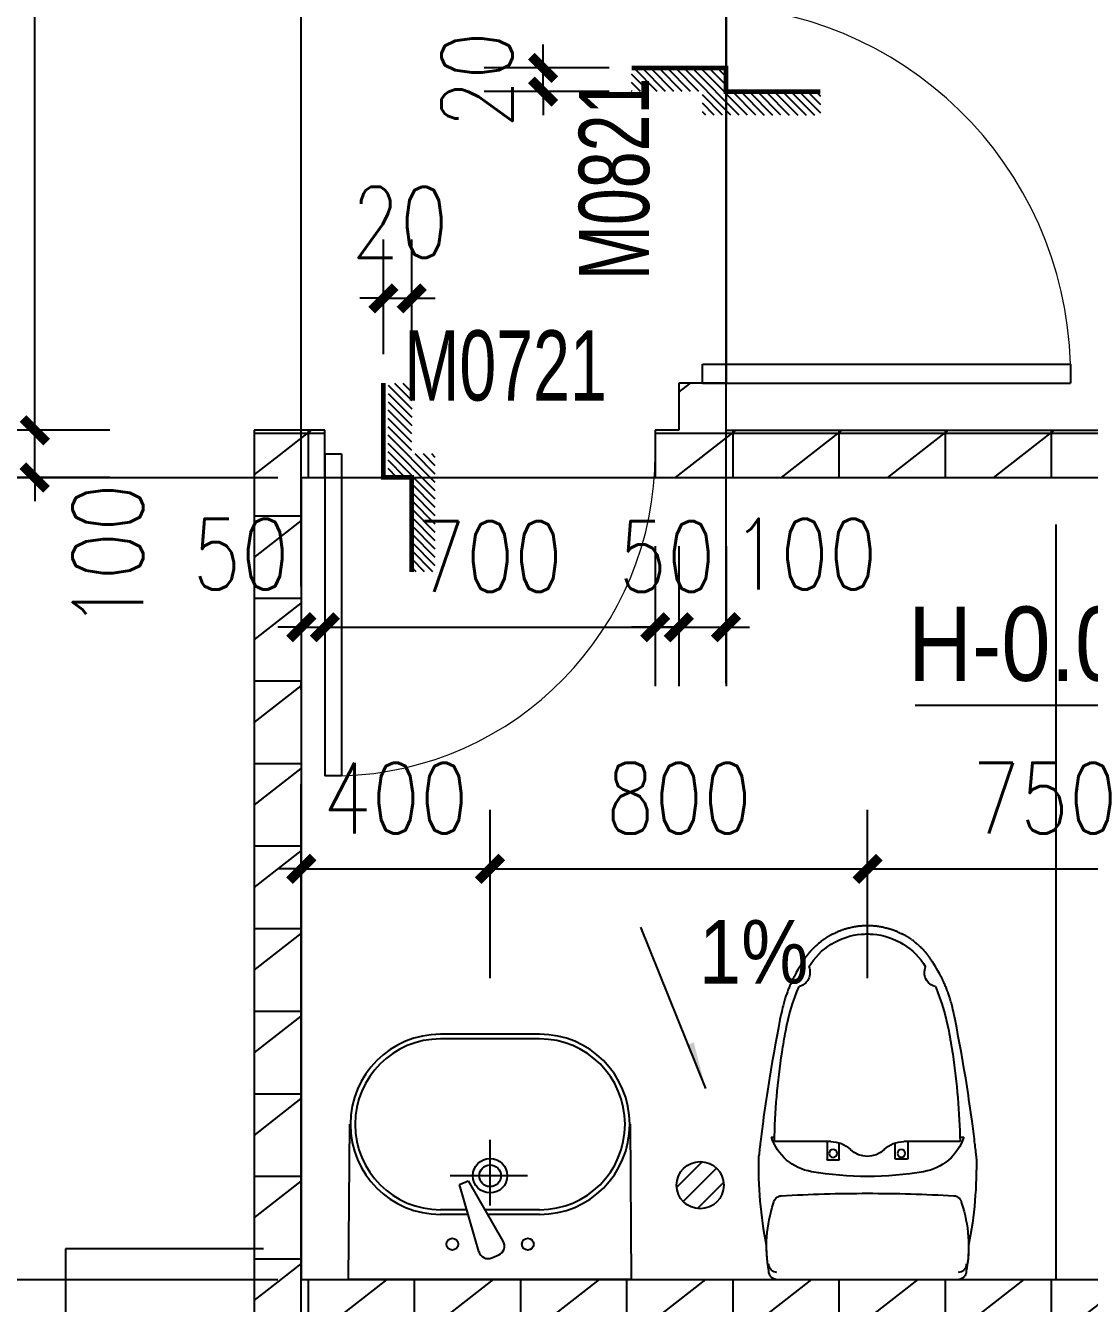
# Model space of a CAD drawing. Extents: x 718358 to 1668613, y -348838 to -159582.
# Drawn here: x 793851 to 796105, y -332244 to -329536 of the extents above; entities that cross this region are included whole.
import ezdxf

# ---------------------------------------------------------------- set-up
doc = ezdxf.new("R2010")
doc.units = 0
doc.header["$LTSCALE"] = 1000
doc.linetypes.add('DOTE', pattern=[2.42, 2, -0.2, 0.02, -0.2])
for name, color, linetype in [('建-厨卫用具', 66, 'Continuous'), ('建-墙体', 2, 'Continuous'), ('建-家具', 251, 'Continuous'), ('建-尺寸', 73, 'Continuous'), ('建-影线', 8, 'Continuous'), ('建-标高', 3, 'Continuous'), ('建-符号', 3, 'Continuous'), ('建-轴网', 14, 'DOTE'), ('建-门窗', 4, 'Continuous'), ('建-门窗-编号', 7, 'Continuous'), ('高差符号', 7, 'Continuous')]:
    doc.layers.add(name, color=color, linetype=linetype)
doc.styles.add('_TCH_DIM', font='gt单线西文.shx', dxfattribs={"width": 0.8, "bigfont": 'gt单线中文.shx'})
doc.styles.add('_TCH_WINDOW', font='gt单线西文.shx', dxfattribs={"height": 3.5, "bigfont": 'gt单线中文.shx'})
doc.styles.add('DIM_FONT', font='SIMPLEX.shx', dxfattribs={"width": 0.8, "bigfont": 'GBCBIG.shx'})
doc.dimstyles.new('DIMN50', dxfattribs={"dimscale": 0.5, "dimtxt": 300, "dimasz": 100, "dimexe": 250, "dimexo": 300, "dimgap": 150, "dimtad": 1, "dimdec": 0, "dimzin": 0, "dimdsep": 46, "dimtxsty": 'DIM_FONT', "dimblk": 'ARCHTICK', "dimcen": 0.09, "dimdle": 1, "dimclrt": 7, "dimazin": 2, "dimtfac": 1, "dimtdec": 0, "dimtix": 1, "dimtmove": 2, "dimatfit": 3, "dimldrblk": 'ARCHTICK', "dimfxl": 1, "dimtolj": 1, "dimtzin": 0, "dimarcsym": 0})
pattern_1 = [(0, (0, 0), (0, 175), []), (37.875, (200, 0), (-84.807639, 109.038328), []), (90, (200, 0), (-225, 1e-14), [])]

# ---------------------------------------------------------------- blocks, each defined once
blk = doc.blocks.new('454545646857')
at = {"layer": '建-家具'}
for p, q in [((6042.6, -65842.8), (6042.6, -65422.8)), ((7706.5, -65422.8), (6042.6, -65422.8)), ((7706.5, -65842.8), (7706.5, -65422.8)), ((6488.8, -65515.3), (6488.8, -65585.3)), ((7188.8, -65515.3), (7188.8, -65585.3)), ((6552.1, -65525.3), (6477, -65525.3)), ((7203.5, -65525.3), (7128.3, -65525.3)), ((6338.8, -65546.9), (6338.8, -65696.1)), ((7338.8, -65558.4), (7338.8, -65706.6)), ((7373, -65575.3), (6307.5, -65575.3)), ((6307.5, -65675.3), (7373, -65675.3)), ((6488.8, -65735.3), (6488.8, -65665.3)), ((7188.8, -65735.3), (7188.8, -65665.3)), ((6552.1, -65725.3), (6477, -65725.3)), ((7203.5, -65725.3), (7128.3, -65725.3)), ((7726.5, -65822.8), (6022.6, -65822.8))]:
    blk.add_line(p, q, dxfattribs=at)
for centre, start, end in [((6838.8, -64054.8), 258.0596, 282.1127), ((6838.8, -67195.9), 77.8873, 101.9404)]:
    blk.add_arc(centre, 1500.8, start, end, dxfattribs=at)
blk = doc.blocks.new('A$C28466982')
at = {"layer": '建-厨卫用具'}
h = blk.add_hatch(dxfattribs=at)
h.set_pattern_fill('ANSI31', color=256, scale=20, style=0)
h.set_pattern_definition([(45, (-61544.167, -20665.726), (-22.45064, 22.45064), [])])
edge = h.paths.add_edge_path()
edge.add_arc((50, 50), 50, 0, 360)
blk.add_circle((50, 50), 50, dxfattribs=at)
blk = doc.blocks.new('$TCHSYS$DOOR2D')
for p, q in [((0.45, 0.975), (0.5, 0.975)), ((0.45, 0), (0.45, 0.975)), ((0.5, 0), (0.5, 0.975)), ((0.5, 0), (0.45, 0))]:
    blk.add_line(p, q)
at = {"lineweight": 13}
blk.add_arc((0.475, 0), 0.975, 91.4693, 180, dxfattribs=at)
blk = doc.blocks.new('MT')
at = {"layer": '建-厨卫用具'}
for p, q in [((-193.5, 0), (193.5, 0)), ((-230, -265.8), (-230.4, -261.9)), ((-229.6, -269.6), (-230, -265.8)), ((-229.1, -273.4), (-229.6, -269.6)), ((-85.9, -292.3, 0), (-85.9, -254.8, 0)), ((-84.8, -253.7, 0), (-61.2, -253.7, 0)), ((-60.2, -254.8, 0), (-60.2, -289.7, 0)), ((58.2, -256.3, 0), (58.2, -289.3, 0)), ((84.4, -255.2, 0), (59.2, -255.2, 0)), ((85.4, -292.3, 0), (85.4, -256.3, 0)), ((229.6, -269.6), (229.1, -273.4)), ((230, -265.8), (229.6, -269.6)), ((230.4, -261.9), (230, -265.8)), ((-228.7, -277.2), (-229.1, -273.4)), ((-228.3, -281), (-228.7, -277.2)), ((-227.8, -284.8), (-228.3, -281)), ((-227.4, -288.6), (-227.8, -284.8)), ((-226.9, -292.4), (-227.4, -288.6)), ((-226.3, -297.8), (-226.9, -292.4)), ((-225.6, -303.2), (-226.3, -297.8)), ((-77.9, -292.3, 0), (-197.4, -292.3, 0)), ((195.9, -292.3, 0), (77, -292.3, 0)), ((226.3, -297.8), (225.6, -303.2)), ((226.9, -292.4), (226.3, -297.8)), ((227.4, -288.6), (226.9, -292.4)), ((227.8, -284.8), (227.4, -288.6)), ((228.3, -281), (227.8, -284.8)), ((228.7, -277.2), (228.3, -281)), ((229.1, -273.4), (228.7, -277.2)), ((-225, -308.6), (-225.6, -303.2)), ((-224.3, -314.1), (-225, -308.6)), ((-223.6, -319.5), (-224.3, -314.1)), ((-222.9, -324.9), (-223.6, -319.5)), ((-222.2, -330.3), (-222.9, -324.9)), ((-204, -301.6, 0), (-197.2, -301.6, 0)), ((195.7, -301.6, 0), (204, -301.6, 0)), ((222.9, -324.9), (222.2, -330.3)), ((223.6, -319.5), (222.9, -324.9)), ((224.3, -314.1), (223.6, -319.5)), ((225, -308.6), (224.3, -314.1)), ((225.6, -303.2), (225, -308.6)), ((-221.4, -335.8), (-222.2, -330.3)), ((-220.2, -344.9), (-221.4, -335.8)), ((-218.9, -354), (-220.2, -344.9)), ((220.2, -344.9), (218.9, -354)), ((221.4, -335.8), (220.2, -344.9)), ((222.2, -330.3), (221.4, -335.8)), ((-217.6, -363.1), (-218.9, -354)), ((-216.3, -372.2), (-217.6, -363.1)), ((-214.9, -381.3), (-216.3, -372.2)), ((216.3, -372.2), (214.9, -381.3)), ((217.6, -363.1), (216.3, -372.2)), ((218.9, -354), (217.6, -363.1)), ((-213.6, -390.4), (-214.9, -381.3)), ((-212.2, -399.5), (-213.6, -390.4)), ((-210.7, -408.6), (-212.2, -399.5)), ((212.2, -399.5), (210.7, -408.6)), ((213.6, -390.4), (212.2, -399.5)), ((214.9, -381.3), (213.6, -390.4)), ((-207.9, -426.5), (-210.7, -408.6)), ((-204.9, -444.3), (-207.9, -426.5)), ((207.9, -426.5), (204.9, -444.3)), ((210.7, -408.6), (207.9, -426.5)), ((-201.9, -462.1), (-204.9, -444.3)), ((204.9, -444.3), (201.9, -462.1)), ((-198.7, -479.9), (-201.9, -462.1)), ((-195.5, -497.6), (-198.7, -479.9)), ((198.7, -479.9), (195.5, -497.6)), ((201.9, -462.1), (198.7, -479.9)), ((-192.3, -515.4), (-195.5, -497.6)), ((195.5, -497.6), (192.3, -515.4)), ((-189, -533.2), (-192.3, -515.4)), ((-185.6, -550.9), (-189, -533.2)), ((189, -533.2), (185.6, -550.9)), ((192.3, -515.4), (189, -533.2)), ((-184.3, -557.4), (-185.6, -550.9)), ((-183.1, -563.2), (-184.3, -557.4)), ((-182, -568.2), (-183.1, -563.2)), ((-181, -572.6), (-182, -568.2)), ((182, -568.2), (181, -572.6)), ((183.1, -563.2), (182, -568.2)), ((184.3, -557.4), (183.1, -563.2)), ((185.6, -550.9), (184.3, -557.4)), ((-180.1, -576.6), (-181, -572.6)), ((-179.2, -580.1), (-180.1, -576.6)), ((-178.4, -583.2), (-179.2, -580.1)), ((-177.5, -586.1), (-178.4, -583.2)), ((-176.7, -588.9), (-177.5, -586.1)), ((-176, -591.6), (-176.7, -588.9)), ((-175.2, -594.1), (-176, -591.6)), ((-174.4, -596.5), (-175.2, -594.1)), ((175.2, -594.1), (174.4, -596.5)), ((176, -591.6), (175.2, -594.1)), ((176.7, -588.9), (176, -591.6)), ((177.5, -586.1), (176.7, -588.9)), ((178.4, -583.2), (177.5, -586.1)), ((179.2, -580.1), (178.4, -583.2)), ((180.1, -576.6), (179.2, -580.1)), ((181, -572.6), (180.1, -576.6)), ((-173.7, -598.9), (-174.4, -596.5)), ((-172.9, -601.2), (-173.7, -598.9)), ((-172.1, -603.4), (-172.9, -601.2)), ((-171.4, -605.6), (-172.1, -603.4)), ((-170.6, -607.9), (-171.4, -605.6)), ((-169.7, -610.1), (-170.6, -607.9)), ((-168.9, -612.3), (-169.7, -610.1)), ((-168, -614.5), (-168.9, -612.3)), ((-167.2, -616.7), (-168, -614.5)), ((-166.3, -618.9), (-167.2, -616.7)), ((-165.4, -621), (-166.3, -618.9)), ((-164.5, -623.2), (-165.4, -621)), ((165.4, -621), (164.5, -623.2)), ((166.3, -618.9), (165.4, -621)), ((167.2, -616.7), (166.3, -618.9)), ((168, -614.5), (167.2, -616.7)), ((168.9, -612.3), (168, -614.5)), ((169.7, -610.1), (168.9, -612.3)), ((170.6, -607.9), (169.7, -610.1)), ((171.4, -605.6), (170.6, -607.9)), ((172.1, -603.4), (171.4, -605.6)), ((172.9, -601.2), (172.1, -603.4)), ((173.7, -598.9), (172.9, -601.2)), ((174.4, -596.5), (173.7, -598.9)), ((-163.5, -625.4), (-164.5, -623.2)), ((-162.6, -627.6), (-163.5, -625.4)), ((-161.6, -629.8), (-162.6, -627.6)), ((-160.5, -632), (-161.6, -629.8)), ((-159.5, -634.3), (-160.5, -632)), ((-158.3, -636.7), (-159.5, -634.3)), ((-157.1, -639.2), (-158.3, -636.7)), ((-155.8, -641.7), (-157.1, -639.2)), ((-154.4, -644.4), (-155.8, -641.7)), ((-152.9, -647.3), (-154.4, -644.4)), ((-151.2, -650.5), (-152.9, -647.3)), ((152.9, -647.3), (151.2, -650.5)), ((154.4, -644.4), (152.9, -647.3)), ((155.8, -641.7), (154.4, -644.4)), ((157.1, -639.2), (155.8, -641.7)), ((158.3, -636.7), (157.1, -639.2)), ((159.5, -634.3), (158.3, -636.7)), ((160.5, -632), (159.5, -634.3)), ((161.6, -629.8), (160.5, -632)), ((162.6, -627.6), (161.6, -629.8)), ((163.5, -625.4), (162.6, -627.6)), ((164.5, -623.2), (163.5, -625.4)), ((-149.2, -654), (-151.2, -650.5)), ((-146.9, -658), (-149.2, -654)), ((-144.3, -662.4), (-146.9, -658)), ((-141.3, -667.4), (-144.3, -662.4)), ((-137.8, -673.1), (-141.3, -667.4)), ((-136.5, -675.1), (-137.8, -673.1)), ((-135.4, -676.9), (-136.5, -675.1)), ((-134.4, -678.4), (-135.4, -676.9)), ((135.4, -676.9), (134.4, -678.4)), ((136.5, -675.1), (135.4, -676.9)), ((137.8, -673.1), (136.5, -675.1)), ((141.3, -667.4), (137.8, -673.1)), ((144.3, -662.4), (141.3, -667.4)), ((146.9, -658), (144.3, -662.4)), ((149.2, -654), (146.9, -658)), ((151.2, -650.5), (149.2, -654)), ((-133.5, -679.8), (-134.4, -678.4)), ((-132.7, -681), (-133.5, -679.8)), ((-131.9, -682.1), (-132.7, -681)), ((-131.3, -683), (-131.9, -682.1)), ((-130.6, -683.9), (-131.3, -683)), ((-130, -684.8), (-130.6, -683.9)), ((-129.4, -685.6), (-130, -684.8)), ((-128.9, -686.3), (-129.4, -685.6)), ((-128.3, -687), (-128.9, -686.3)), ((-127.8, -687.7), (-128.3, -687)), ((-127.2, -688.4), (-127.8, -687.7)), ((-126.7, -689.1), (-127.2, -688.4)), ((-126.2, -689.7), (-126.7, -689.1)), ((-125.7, -690.4), (-126.2, -689.7)), ((-125.1, -691), (-125.7, -690.4)), ((-124.6, -691.7), (-125.1, -691)), ((-124.1, -692.3), (-124.6, -691.7)), ((-123.5, -693), (-124.1, -692.3)), ((-123, -693.6), (-123.5, -693)), ((-122.4, -694.2), (-123, -693.6)), ((-121.9, -694.9), (-122.4, -694.2)), ((-121.3, -695.5), (-121.9, -694.9)), ((-120.7, -696.1), (-121.3, -695.5)), ((-120.2, -696.7), (-120.7, -696.1)), ((-119.6, -697.4), (-120.2, -696.7)), ((-118.9, -698), (-119.6, -697.4)), ((-118.3, -698.7), (-118.9, -698)), ((-117.6, -699.4), (-118.3, -698.7)), ((-116.9, -700.1), (-117.6, -699.4)), ((-116.1, -700.9), (-116.9, -700.1)), ((-115.3, -701.7), (-116.1, -700.9)), ((-114.4, -702.6), (-115.3, -701.7)), ((-113.4, -703.6), (-114.4, -702.6)), ((-112.2, -704.7), (-113.4, -703.6)), ((113.4, -703.6), (112.2, -704.7)), ((114.4, -702.6), (113.4, -703.6)), ((115.3, -701.7), (114.4, -702.6)), ((116.1, -700.9), (115.3, -701.7)), ((116.9, -700.1), (116.1, -700.9)), ((117.6, -699.4), (116.9, -700.1)), ((118.3, -698.7), (117.6, -699.4)), ((118.9, -698), (118.3, -698.7)), ((119.6, -697.4), (118.9, -698)), ((120.2, -696.7), (119.6, -697.4)), ((120.7, -696.1), (120.2, -696.7)), ((121.3, -695.5), (120.7, -696.1)), ((121.9, -694.9), (121.3, -695.5)), ((122.4, -694.2), (121.9, -694.9)), ((123, -693.6), (122.4, -694.2)), ((123.5, -693), (123, -693.6)), ((124.1, -692.3), (123.5, -693)), ((124.6, -691.7), (124.1, -692.3)), ((125.1, -691), (124.6, -691.7)), ((125.7, -690.4), (125.1, -691)), ((126.2, -689.7), (125.7, -690.4)), ((126.7, -689.1), (126.2, -689.7)), ((127.2, -688.4), (126.7, -689.1)), ((127.8, -687.7), (127.2, -688.4)), ((128.3, -687), (127.8, -687.7)), ((128.9, -686.3), (128.3, -687)), ((129.4, -685.6), (128.9, -686.3)), ((130, -684.8), (129.4, -685.6)), ((130.6, -683.9), (130, -684.8)), ((131.3, -683), (130.6, -683.9)), ((131.9, -682.1), (131.3, -683)), ((132.7, -681), (131.9, -682.1)), ((133.5, -679.8), (132.7, -681)), ((134.4, -678.4), (133.5, -679.8)), ((-110.9, -705.9), (-112.2, -704.7)), ((-109.3, -707.3), (-110.9, -705.9)), ((-107.6, -708.9), (-109.3, -707.3)), ((-105.7, -710.5), (-107.6, -708.9)), ((-104, -712), (-105.7, -710.5)), ((-102.5, -713.3), (-104, -712)), ((-101.2, -714.4), (-102.5, -713.3)), ((-100, -715.3), (-101.2, -714.4)), ((-99, -716.2), (-100, -715.3)), ((-98, -717), (-99, -716.2)), ((-97.1, -717.7), (-98, -717)), ((-96.2, -718.3), (-97.1, -717.7)), ((-95.4, -718.9), (-96.2, -718.3)), ((-94.6, -719.5), (-95.4, -718.9)), ((-93.8, -720.1), (-94.6, -719.5)), ((-93, -720.7), (-93.8, -720.1)), ((-92.3, -721.2), (-93, -720.7)), ((-91.5, -721.7), (-92.3, -721.2)), ((-90.8, -722.2), (-91.5, -721.7)), ((-90, -722.7), (-90.8, -722.2)), ((-89.3, -723.2), (-90, -722.7)), ((-88.5, -723.7), (-89.3, -723.2)), ((-87.8, -724.2), (-88.5, -723.7)), ((-87, -724.7), (-87.8, -724.2)), ((-86.3, -725.1), (-87, -724.7)), ((-85.5, -725.6), (-86.3, -725.1)), ((-84.8, -726.1), (-85.5, -725.6)), ((-84, -726.5), (-84.8, -726.1)), ((-83.2, -727), (-84, -726.5)), ((-82.4, -727.4), (-83.2, -727)), ((-81.6, -727.9), (-82.4, -727.4)), ((-80.8, -728.4), (-81.6, -727.9)), ((-79.9, -728.9), (-80.8, -728.4)), ((-79, -729.4), (-79.9, -728.9)), ((-78, -729.9), (-79, -729.4)), ((-77, -730.4), (-78, -729.9)), ((-75.9, -731), (-77, -730.4)), ((-74.7, -731.6), (-75.9, -731)), ((75.9, -731), (74.7, -731.6)), ((77, -730.4), (75.9, -731)), ((78, -729.9), (77, -730.4)), ((79, -729.4), (78, -729.9)), ((79.9, -728.9), (79, -729.4)), ((80.8, -728.4), (79.9, -728.9)), ((81.6, -727.9), (80.8, -728.4)), ((82.4, -727.4), (81.6, -727.9)), ((83.2, -727), (82.4, -727.4)), ((84, -726.5), (83.2, -727)), ((84.8, -726.1), (84, -726.5)), ((85.5, -725.6), (84.8, -726.1)), ((86.3, -725.1), (85.5, -725.6)), ((87, -724.7), (86.3, -725.1)), ((87.8, -724.2), (87, -724.7)), ((88.5, -723.7), (87.8, -724.2)), ((89.3, -723.2), (88.5, -723.7)), ((90, -722.7), (89.3, -723.2)), ((90.8, -722.2), (90, -722.7)), ((91.5, -721.7), (90.8, -722.2)), ((92.3, -721.2), (91.5, -721.7)), ((93, -720.7), (92.3, -721.2)), ((94.6, -719.5), (93.8, -720.1)), ((95.4, -718.9), (94.6, -719.5)), ((96.2, -718.3), (95.4, -718.9)), ((97.1, -717.7), (96.2, -718.3)), ((98, -717), (97.1, -717.7)), ((99, -716.2), (98, -717)), ((100, -715.3), (99, -716.2)), ((101.2, -714.4), (100, -715.3)), ((102.5, -713.3), (101.2, -714.4)), ((104, -712), (102.5, -713.3)), ((105.7, -710.5), (104, -712)), ((107.6, -708.9), (105.7, -710.5)), ((109.3, -707.3), (107.6, -708.9)), ((110.9, -705.9), (109.3, -707.3)), ((112.2, -704.7), (110.9, -705.9)), ((-73.3, -732.3), (-74.7, -731.6)), ((-71.8, -733), (-73.3, -732.3)), ((-70, -733.8), (-71.8, -733)), ((-68, -734.8), (-70, -733.8)), ((-65.7, -735.8), (-68, -734.8)), ((-63.7, -736.7), (-65.7, -735.8)), ((-61.9, -737.4), (-63.7, -736.7)), ((-60.3, -738.1), (-61.9, -737.4)), ((-58.9, -738.7), (-60.3, -738.1)), ((-57.7, -739.2), (-58.9, -738.7)), ((-56.6, -739.6), (-57.7, -739.2)), ((-55.6, -740), (-56.6, -739.6)), ((-54.6, -740.3), (-55.6, -740)), ((-53.7, -740.7), (-54.6, -740.3)), ((-52.9, -741), (-53.7, -740.7)), ((-52, -741.3), (-52.9, -741)), ((-51.2, -741.5), (-52, -741.3)), ((-50.3, -741.8), (-51.2, -741.5)), ((-49.5, -742.1), (-50.3, -741.8)), ((-48.6, -742.4), (-49.5, -742.1)), ((-47.7, -742.6), (-48.6, -742.4)), ((-46.7, -742.9), (-47.7, -742.6)), ((-45.7, -743.2), (-46.7, -742.9)), ((-44.5, -743.5), (-45.7, -743.2)), ((-43.2, -743.9), (-44.5, -743.5)), ((-41.8, -744.3), (-43.2, -743.9)), ((-40.1, -744.7), (-41.8, -744.3)), ((-38.2, -745.1), (-40.1, -744.7)), ((-36, -745.6), (-38.2, -745.1)), ((-33.6, -746.2), (-36, -745.6)), ((-31.4, -746.6), (-33.6, -746.2)), ((-29.5, -747), (-31.4, -746.6)), ((-27.7, -747.4), (-29.5, -747)), ((-26.2, -747.7), (-27.7, -747.4)), ((-24.9, -747.9), (-26.2, -747.7)), ((-23.6, -748.1), (-24.9, -747.9)), ((-22.5, -748.3), (-23.6, -748.1)), ((-21.4, -748.4), (-22.5, -748.3)), ((-20.3, -748.6), (-21.4, -748.4)), ((-19.3, -748.7), (-20.3, -748.6)), ((-18.3, -748.8), (-19.3, -748.7)), ((-17.3, -748.9), (-18.3, -748.8)), ((-16.2, -749), (-17.3, -748.9)), ((-15.2, -749.1), (-16.2, -749)), ((-14, -749.2), (-15.2, -749.1)), ((-12.9, -749.3), (-14, -749.2)), ((-11.6, -749.4), (-12.9, -749.3)), ((-10.2, -749.5), (-11.6, -749.4)), ((-8.6, -749.5), (-10.2, -749.5)), ((-6.9, -749.6), (-8.6, -749.5)), ((-4.9, -749.6), (-6.9, -749.6)), ((-2.6, -749.7), (-4.9, -749.6)), ((0, -749.7), (-2.6, -749.7)), ((2.6, -749.7), (0, -749.7)), ((4.9, -749.6), (2.6, -749.7)), ((6.9, -749.6), (4.9, -749.6)), ((8.6, -749.5), (6.9, -749.6)), ((10.2, -749.5), (8.6, -749.5)), ((11.6, -749.4), (10.2, -749.5)), ((12.9, -749.3), (11.6, -749.4)), ((14, -749.2), (12.9, -749.3)), ((15.2, -749.1), (14, -749.2)), ((16.2, -749), (15.2, -749.1)), ((17.3, -748.9), (16.2, -749)), ((18.3, -748.8), (17.3, -748.9)), ((19.3, -748.7), (18.3, -748.8)), ((20.3, -748.6), (19.3, -748.7)), ((21.4, -748.4), (20.3, -748.6)), ((22.5, -748.3), (21.4, -748.4)), ((23.6, -748.1), (22.5, -748.3)), ((24.9, -747.9), (23.6, -748.1)), ((26.2, -747.7), (24.9, -747.9)), ((27.7, -747.4), (26.2, -747.7)), ((29.5, -747), (27.7, -747.4)), ((31.4, -746.6), (29.5, -747)), ((33.6, -746.2), (31.4, -746.6)), ((36, -745.6), (33.6, -746.2)), ((38.2, -745.1), (36, -745.6)), ((40.1, -744.7), (38.2, -745.1)), ((41.8, -744.3), (40.1, -744.7)), ((43.2, -743.9), (41.8, -744.3)), ((44.5, -743.5), (43.2, -743.9)), ((45.7, -743.2), (44.5, -743.5)), ((46.7, -742.9), (45.7, -743.2)), ((47.7, -742.6), (46.7, -742.9)), ((48.6, -742.4), (47.7, -742.6)), ((49.5, -742.1), (48.6, -742.4)), ((50.3, -741.8), (49.5, -742.1)), ((51.2, -741.5), (50.3, -741.8)), ((52, -741.3), (51.2, -741.5)), ((52.9, -741), (52, -741.3)), ((53.7, -740.7), (52.9, -741)), ((54.6, -740.3), (53.7, -740.7)), ((55.6, -740), (54.6, -740.3)), ((56.6, -739.6), (55.6, -740)), ((57.7, -739.2), (56.6, -739.6)), ((58.9, -738.7), (57.7, -739.2)), ((60.3, -738.1), (58.9, -738.7)), ((61.9, -737.4), (60.3, -738.1)), ((63.7, -736.7), (61.9, -737.4)), ((65.7, -735.8), (63.7, -736.7)), ((68, -734.8), (65.7, -735.8)), ((70, -733.8), (68, -734.8)), ((71.8, -733), (70, -733.8)), ((73.3, -732.3), (71.8, -733)), ((73.7, -732), (72.9, -732.5)), ((74.7, -731.6), (73.3, -732.3))]:
    blk.add_line(p, q, dxfattribs=at)
for centre, radius in [((-73.1, -267.4, 0), 8.36), ((71.6, -267.4, 0), 8.27)]:
    blk.add_circle(centre, radius, dxfattribs=at)
for centre, radius, start, end in [((192, -17.1), 17.1, 357.045, 84.9042), ((68.3, -71, 0), 282.4, 169.1623, 198.8128), ((68.3, -71), 282.4, 169.1623, 180.2252), ((-192, -17.1), 17.1, 95.0958, 182.955), ((-192, -32.1, 0), 17.1, 90, 182.955), ((192, -32.1, 0), 17.1, 357.045, 90), ((-68.3, -71, 0), 282.4, 341.1872, 10.8377), ((-68.3, -71), 282.4, 359.7748, 10.8377), ((654.1, -242.1), 884.7, 168.9279, 181.2884), ((-654.1, -242.1), 884.7, 358.7116, 11.0721), ((-182, -160.6, 0), 17.1, 185.0205, 266.767), ((182, -160.6, 0), 17.1, 273.233, 354.9795), ((0, 3061.2, 0), 3244, 266.7671, 270), ((0, 3061.2, 0), 3244, 270, 273.2329), ((-100.6, -336, 0), 108.9, 99.6222, 161.5603), ((0, -919.8, 0), 701.3, 80.2439, 99.7561), ((100.6, -336, 0), 108.9, 18.4397, 80.3778), ((-84.8, -254.8, 0), 1.04, 90, 180), ((-61.2, -254.8, 0), 1.04, 0, 90), ((-0.5, -312.4, 0), 51.3, 46.1631, 133.8369), ((59.2, -256.3, 0), 1.04, 90, 180), ((84.4, -256.3, 0), 1.04, 0, 90), ((1205.1, -268.4, 0), 1402.7, 180.9766, 188.7648), ((-77.9, -231.8, 0), 60.6, 270, 313.8369), ((77, -231.8, 0), 60.6, 226.1631, 270), ((-1206.6, -268.4, 0), 1402.7, 351.4194, 359.0234), ((1205.1, -268.4, 0), 1402.7, 188.7648, 190.6402), ((-1206.6, -268.4, 0), 1402.7, 349.3598, 351.4194), ((270.6, -444, 0), 451.8, 190.6402, 203.0464), ((-272.1, -444, 0), 451.8, 336.9536, 349.3598), ((-152.5, -650.5, 0), 30.5, 336.2283, 76.1176), ((151, -650.5, 0), 30.5, 103.8824, 203.7717), ((-1.1, -588.5, 0), 144, 211.0111, 265.4041), ((-0.4, -588.5, 0), 144, 274.5959, 328.9889), ((-1.1, -588.5, 0), 144, 265.4041, 270.1395), ((-0.4, -588.5, 0), 144, 269.8605, 275.0165)]:
    blk.add_arc(centre, radius, start, end, dxfattribs=at)
blk = doc.blocks.new('汤尼克半挂盆(600X520)')
at = {"layer": '建-厨卫用具'}
for p, q in [((-300, 0), (-297.5, -329)), ((-300, 0), (300, 0)), ((300, 0), (297.5, -329)), ((-3.6, -45.9), (-18.4, -52.2)), ((23.7, -59.5), (65, -201.4)), ((46.6, -209.3), (-27.4, -81.4)), ((-105, -138), (5.3, -138)), ((-105, -148), (11.1, -148)), ((0, -156.7), (0, -296.3)), ((46.5, -138), (105, -138)), ((49.4, -148), (105, -148)), ((65, -201.4), (46.6, -209.3)), ((-79.6, -220), (84.6, -220)), ((-105, -510), (105, -510)), ((-105, -520), (105, -520))]:
    blk.add_line(p, q, dxfattribs=at)
for centre, radius in [((-80, -75), 12.5), ((80, -75), 12.5), ((0, -220), 36.5), ((0, -220), 23)]:
    blk.add_circle(centre, radius, dxfattribs=at)
for centre, radius, start, end in [((-10.6, -70.6), 20, 113.1397, 212.602), ((4.2, -64.3), 20, 13.6774, 113.1397), ((-105, -329), 191, 90, 270), ((-105, -329), 181, 90, 270), ((105, -329), 191, 270, 90), ((105, -329), 181, 270, 90)]:
    blk.add_arc(centre, radius, start, end, dxfattribs=at)
blk = doc.blocks.new('_ArchTick')
at = {"color": 0, "linetype": 'ByBlock', "const_width": 0.4}
blk.add_lwpolyline([(-0.5, -0.5), (0.5, 0.5)], dxfattribs=at)
blk = doc.blocks.new('*D400')
at = {"layer": 'Defpoints', "color": 0, "transparency": 16777216}
for p in [(794947.5, -329625.9), (795237.4, -329625.9), (795237.4, -329675.9)]:
    blk.add_point(p, dxfattribs=at)
at = {"layer": '建-尺寸', "color": 0, "lineweight": -2, "transparency": 16777216}
for p, q in [((794947.5, -329625.9), (794947.5, -329575.9)), ((795087.4, -329625.9), (794822.5, -329625.9)), ((794947.5, -329675.9), (794947.5, -329625.9)), ((795087.4, -329675.9), (794822.5, -329675.9)), ((794947.5, -329675.9), (794947.5, -329725.9))]:
    blk.add_line(p, q, dxfattribs=at)
at = {"layer": '建-尺寸', "color": 0, "lineweight": -2, "transparency": 16777216, "xscale": 50, "yscale": 50, "zscale": 50}
for p, rotation in [((794947.5, -329625.9), 270), ((794947.5, -329675.9), 90)]:
    blk.add_blockref('_ArchTick', p, dxfattribs=dict(at, rotation=rotation))
at = {"layer": '建-尺寸', "color": 7, "transparency": 16777216, "insert": (794807.5, -329650.9), "char_height": 150, "attachment_point": 5, "rotation": 90, "style": 'DIM_FONT'}
blk.add_mtext('\\A1;20', dxfattribs=at)
blk = doc.blocks.new('*D402')
at = {"layer": 'Defpoints', "color": 0, "transparency": 16777216}
for p in [(794669.1, -330114.1), (794609.1, -330382.5), (794669.1, -330382.5)]:
    blk.add_point(p, dxfattribs=at)
at = {"layer": '建-尺寸', "color": 0, "lineweight": -2, "transparency": 16777216}
for p, q in [((794609.1, -330232.5), (794609.1, -329989.1)), ((794669.1, -330232.5), (794669.1, -329989.1)), ((794609.1, -330114.1), (794559.1, -330114.1)), ((794609.1, -330114.1), (794669.1, -330114.1)), ((794669.1, -330114.1), (794719.1, -330114.1))]:
    blk.add_line(p, q, dxfattribs=at)
at = {"layer": '建-尺寸', "color": 0, "lineweight": -2, "transparency": 16777216, "xscale": 50, "yscale": 50, "zscale": 50}
blk.add_blockref('_ArchTick', (794609.1, -330114.1), dxfattribs=at)
at = {"layer": '建-尺寸', "color": 0, "lineweight": -2, "transparency": 16777216, "xscale": 50, "yscale": 50, "zscale": 50, "rotation": 180}
blk.add_blockref('_ArchTick', (794669.1, -330114.1), dxfattribs=at)
at = {"layer": '建-尺寸', "color": 7, "transparency": 16777216, "insert": (794644.1, -329953), "char_height": 150, "attachment_point": 5, "style": 'DIM_FONT'}
blk.add_mtext('\\A1;20', dxfattribs=at)
blk = doc.blocks.new('*D403')
at = {"layer": 'Defpoints', "color": 0, "transparency": 16777216}
for p in [(795235.2, -330489.1), (795335.2, -330489.1), (795335.2, -330811.2)]:
    blk.add_point(p, dxfattribs=at)
at = {"layer": '建-尺寸', "color": 0, "lineweight": -2, "transparency": 16777216}
for p, q in [((795235.2, -330639.1), (795235.2, -330936.2)), ((795335.2, -330639.1), (795335.2, -330936.2)), ((795235.2, -330811.2), (795185.2, -330811.2)), ((795235.2, -330811.2), (795335.2, -330811.2)), ((795335.2, -330811.2), (795385.2, -330811.2))]:
    blk.add_line(p, q, dxfattribs=at)
at = {"layer": '建-尺寸', "color": 0, "lineweight": -2, "transparency": 16777216, "xscale": 50, "yscale": 50, "zscale": 50}
blk.add_blockref('_ArchTick', (795235.2, -330811.2), dxfattribs=at)
at = {"layer": '建-尺寸', "color": 0, "lineweight": -2, "transparency": 16777216, "xscale": 50, "yscale": 50, "zscale": 50, "rotation": 180}
blk.add_blockref('_ArchTick', (795335.2, -330811.2), dxfattribs=at)
at = {"layer": '建-尺寸', "color": 7, "transparency": 16777216, "insert": (795501.8, -330656.2), "char_height": 150, "attachment_point": 5, "style": 'DIM_FONT'}
blk.add_mtext('\\A1;100', dxfattribs=at)
blk = doc.blocks.new('*D404')
at = {"layer": 'Defpoints', "color": 0, "transparency": 16777216}
for p in [(795185.2, -330489.1), (795235.2, -330489.1), (795235.2, -330811.2)]:
    blk.add_point(p, dxfattribs=at)
at = {"layer": '建-尺寸', "color": 0, "lineweight": -2, "transparency": 16777216}
for p, q in [((795185.2, -330639.1), (795185.2, -330936.2)), ((795235.2, -330639.1), (795235.2, -330936.2)), ((795185.2, -330811.2), (795135.2, -330811.2)), ((795185.2, -330811.2), (795235.2, -330811.2)), ((795235.2, -330811.2), (795285.2, -330811.2))]:
    blk.add_line(p, q, dxfattribs=at)
at = {"layer": '建-尺寸', "color": 0, "lineweight": -2, "transparency": 16777216, "xscale": 50, "yscale": 50, "zscale": 50}
blk.add_blockref('_ArchTick', (795185.2, -330811.2), dxfattribs=at)
at = {"layer": '建-尺寸', "color": 0, "lineweight": -2, "transparency": 16777216, "xscale": 50, "yscale": 50, "zscale": 50, "rotation": 180}
blk.add_blockref('_ArchTick', (795235.2, -330811.2), dxfattribs=at)
at = {"layer": '建-尺寸', "color": 7, "transparency": 16777216, "insert": (795210.2, -330661.2), "char_height": 150, "attachment_point": 5, "style": 'DIM_FONT'}
blk.add_mtext('\\A1;50', dxfattribs=at)
blk = doc.blocks.new('*D405')
at = {"layer": 'Defpoints', "color": 0, "transparency": 16777216}
for p in [(794485.2, -330489.1), (795185.2, -330489.1), (795185.2, -330811.2)]:
    blk.add_point(p, dxfattribs=at)
at = {"layer": '建-尺寸', "color": 0, "lineweight": -2, "transparency": 16777216}
for p, q in [((794485.2, -330639.1), (794485.2, -330936.2)), ((795185.2, -330639.1), (795185.2, -330936.2)), ((794484.7, -330811.2), (795185.7, -330811.2))]:
    blk.add_line(p, q, dxfattribs=at)
at = {"layer": '建-尺寸', "color": 0, "lineweight": -2, "transparency": 16777216, "xscale": 50, "yscale": 50, "zscale": 50, "rotation": 180}
blk.add_blockref('_ArchTick', (794485.2, -330811.2), dxfattribs=at)
at = {"layer": '建-尺寸', "color": 0, "lineweight": -2, "transparency": 16777216, "xscale": 50, "yscale": 50, "zscale": 50}
blk.add_blockref('_ArchTick', (795185.2, -330811.2), dxfattribs=at)
at = {"layer": '建-尺寸', "color": 7, "transparency": 16777216, "insert": (794835.2, -330661.2), "char_height": 150, "attachment_point": 5, "style": 'DIM_FONT'}
blk.add_mtext('\\A1;700', dxfattribs=at)
blk = doc.blocks.new('*D406')
at = {"layer": 'Defpoints', "color": 0, "transparency": 16777216}
for p in [(794435.2, -330489.1), (794485.2, -330489.1), (794485.2, -330811.2)]:
    blk.add_point(p, dxfattribs=at)
at = {"layer": '建-尺寸', "color": 0, "lineweight": -2, "transparency": 16777216}
for p, q in [((794435.2, -330639.1), (794435.2, -330936.2)), ((794485.2, -330639.1), (794485.2, -330936.2)), ((794435.2, -330811.2), (794385.2, -330811.2)), ((794435.2, -330811.2), (794485.2, -330811.2)), ((794485.2, -330811.2), (794535.2, -330811.2))]:
    blk.add_line(p, q, dxfattribs=at)
at = {"layer": '建-尺寸', "color": 0, "lineweight": -2, "transparency": 16777216, "xscale": 50, "yscale": 50, "zscale": 50}
blk.add_blockref('_ArchTick', (794435.2, -330811.2), dxfattribs=at)
at = {"layer": '建-尺寸', "color": 0, "lineweight": -2, "transparency": 16777216, "xscale": 50, "yscale": 50, "zscale": 50, "rotation": 180}
blk.add_blockref('_ArchTick', (794485.2, -330811.2), dxfattribs=at)
at = {"layer": '建-尺寸', "color": 7, "transparency": 16777216, "insert": (794307.5, -330656.2), "char_height": 150, "attachment_point": 5, "style": 'DIM_FONT'}
blk.add_mtext('\\A1;50', dxfattribs=at)
blk = doc.blocks.new('*D408')
at = {"layer": 'Defpoints', "color": 0, "transparency": 16777216}
for p in [(796385.2, -331323.3), (795635.2, -331705.2), (796385.2, -331705.2)]:
    blk.add_point(p, dxfattribs=at)
at = {"layer": '建-尺寸', "color": 0, "lineweight": -2, "transparency": 16777216}
for p, q in [((795635.2, -331555.2), (795635.2, -331198.3)), ((796385.2, -331555.2), (796385.2, -331198.3)), ((795634.7, -331323.3), (796385.7, -331323.3))]:
    blk.add_line(p, q, dxfattribs=at)
at = {"layer": '建-尺寸', "color": 0, "lineweight": -2, "transparency": 16777216, "xscale": 50, "yscale": 50, "zscale": 50, "rotation": 180}
blk.add_blockref('_ArchTick', (795635.2, -331323.3), dxfattribs=at)
at = {"layer": '建-尺寸', "color": 0, "lineweight": -2, "transparency": 16777216, "xscale": 50, "yscale": 50, "zscale": 50}
blk.add_blockref('_ArchTick', (796385.2, -331323.3), dxfattribs=at)
at = {"layer": '建-尺寸', "color": 7, "transparency": 16777216, "insert": (796010.2, -331173.3), "char_height": 150, "attachment_point": 5, "style": 'DIM_FONT'}
blk.add_mtext('\\A1;750', dxfattribs=at)
blk = doc.blocks.new('*D409')
at = {"layer": 'Defpoints', "color": 0, "transparency": 16777216}
for p in [(795635.2, -331323.3), (794835.2, -331705.2), (795635.2, -331705.2)]:
    blk.add_point(p, dxfattribs=at)
at = {"layer": '建-尺寸', "color": 0, "lineweight": -2, "transparency": 16777216}
for p, q in [((794835.2, -331555.2), (794835.2, -331198.3)), ((795635.2, -331555.2), (795635.2, -331198.3)), ((794834.7, -331323.3), (795635.7, -331323.3))]:
    blk.add_line(p, q, dxfattribs=at)
at = {"layer": '建-尺寸', "color": 0, "lineweight": -2, "transparency": 16777216, "xscale": 50, "yscale": 50, "zscale": 50, "rotation": 180}
blk.add_blockref('_ArchTick', (794835.2, -331323.3), dxfattribs=at)
at = {"layer": '建-尺寸', "color": 0, "lineweight": -2, "transparency": 16777216, "xscale": 50, "yscale": 50, "zscale": 50}
blk.add_blockref('_ArchTick', (795635.2, -331323.3), dxfattribs=at)
at = {"layer": '建-尺寸', "color": 7, "transparency": 16777216, "insert": (795235.2, -331173.3), "char_height": 150, "attachment_point": 5, "style": 'DIM_FONT'}
blk.add_mtext('\\A1;800', dxfattribs=at)
blk = doc.blocks.new('*D410')
at = {"layer": 'Defpoints', "color": 0, "transparency": 16777216}
for p in [(794835.2, -331323.3), (794435.2, -331705.2), (794835.2, -331705.2)]:
    blk.add_point(p, dxfattribs=at)
at = {"layer": '建-尺寸', "color": 0, "lineweight": -2, "transparency": 16777216}
for p, q in [((794435.2, -331555.2), (794435.2, -331198.3)), ((794835.2, -331555.2), (794835.2, -331198.3)), ((794435.2, -331323.3), (794385.2, -331323.3)), ((794435.2, -331323.3), (794835.2, -331323.3)), ((794835.2, -331323.3), (794885.2, -331323.3))]:
    blk.add_line(p, q, dxfattribs=at)
at = {"layer": '建-尺寸', "color": 0, "lineweight": -2, "transparency": 16777216, "xscale": 50, "yscale": 50, "zscale": 50}
blk.add_blockref('_ArchTick', (794435.2, -331323.3), dxfattribs=at)
at = {"layer": '建-尺寸', "color": 0, "lineweight": -2, "transparency": 16777216, "xscale": 50, "yscale": 50, "zscale": 50, "rotation": 180}
blk.add_blockref('_ArchTick', (794835.2, -331323.3), dxfattribs=at)
at = {"layer": '建-尺寸', "color": 7, "transparency": 16777216, "insert": (794635.2, -331173.3), "char_height": 150, "attachment_point": 5, "style": 'DIM_FONT'}
blk.add_mtext('\\A1;400', dxfattribs=at)
blk = doc.blocks.new('*D560')
at = {"layer": 'Defpoints', "color": 0, "transparency": 16777216}
for p in [(793870.4, -330393.8), (794179.7, -330393.8), (794179.7, -330493.8)]:
    blk.add_point(p, dxfattribs=at)
at = {"layer": '建-尺寸', "color": 0, "lineweight": -2, "transparency": 16777216}
for p, q in [((793870.4, -330393.8), (793870.4, -330343.8)), ((794029.7, -330393.8), (793745.4, -330393.8)), ((793870.4, -330493.8), (793870.4, -330393.8)), ((794029.7, -330493.8), (793745.4, -330493.8)), ((793870.4, -330493.8), (793870.4, -330543.8))]:
    blk.add_line(p, q, dxfattribs=at)
at = {"layer": '建-尺寸', "color": 0, "lineweight": -2, "transparency": 16777216, "xscale": 50, "yscale": 50, "zscale": 50}
for p, rotation in [((793870.4, -330393.8), 270), ((793870.4, -330493.8), 90)]:
    blk.add_blockref('_ArchTick', p, dxfattribs=dict(at, rotation=rotation))
at = {"layer": '建-尺寸', "color": 7, "transparency": 16777216, "insert": (794025.4, -330660.4), "char_height": 150, "attachment_point": 5, "rotation": 90, "style": 'DIM_FONT'}
blk.add_mtext('\\A1;100', dxfattribs=at)
blk = doc.blocks.new('*D561')
at = {"layer": 'Defpoints', "color": 0, "transparency": 16777216}
for p in [(793870.4, -329293.8), (794179.7, -329293.8), (794179.7, -330393.8)]:
    blk.add_point(p, dxfattribs=at)
at = {"layer": '建-尺寸', "color": 0, "lineweight": -2, "transparency": 16777216}
for p, q in [((794029.7, -329293.8), (793745.4, -329293.8)), ((793870.4, -330394.3), (793870.4, -329293.3)), ((794029.7, -330393.8), (793745.4, -330393.8))]:
    blk.add_line(p, q, dxfattribs=at)
at = {"layer": '建-尺寸', "color": 0, "lineweight": -2, "transparency": 16777216, "xscale": 50, "yscale": 50, "zscale": 50}
for p, rotation in [((793870.4, -329293.8), 90), ((793870.4, -330393.8), 270)]:
    blk.add_blockref('_ArchTick', p, dxfattribs=dict(at, rotation=rotation))
at = {"layer": '建-尺寸', "color": 7, "transparency": 16777216, "insert": (793720.4, -329843.8), "char_height": 150, "attachment_point": 5, "rotation": 90, "style": 'DIM_FONT'}
blk.add_mtext('\\A1;1100', dxfattribs=at)

msp = doc.modelspace()

# ---------------------------------------------------------------- hatches: boundary and pattern name
at = {"layer": '建-影线'}
h = msp.add_hatch(dxfattribs=at)
h.set_pattern_fill('空心砖', color=256, scale=50, style=0)
h.set_pattern_definition(pattern_1)
h.paths.add_polyline_path([(795335.2, -330393.8), (795335.2, -330293.8), (795235.2, -330293.8), (795235.2, -330393.8), (795301.9, -330427.1)])
h = msp.add_hatch(dxfattribs=at)
h.set_pattern_fill('空心砖', color=256, scale=50, style=0)
h.set_pattern_definition(pattern_1)
h.paths.add_polyline_path([(794435.2, -330493.8), (794335.2, -330393.8), (794335.2, -332193.8), (794401.9, -332227.1), (794435.2, -332193.8)])
h = msp.add_hatch(dxfattribs=at)
h.set_pattern_fill('空心砖', color=256, scale=50, style=0)
h.set_pattern_definition(pattern_1)
h.paths.add_polyline_path([(794435.2, -330493.8), (794485.2, -330493.8), (794485.2, -330393.8), (794335.2, -330393.8)])
h = msp.add_hatch(dxfattribs=at)
h.set_pattern_fill('空心砖', color=256, scale=50, style=0)
h.set_pattern_definition(pattern_1)
h.paths.add_polyline_path([(795235.2, -330393.8), (795185.2, -330393.8), (795185.2, -330493.8), (795335.2, -330493.8), (795301.9, -330427.1)])
h = msp.add_hatch(dxfattribs=at)
h.set_pattern_fill('空心砖', color=256, scale=50, style=0)
h.set_pattern_definition(pattern_1)
h.paths.add_polyline_path([(795301.9, -330427.1), (795335.2, -330493.8), (796835.2, -330493.8), (796835.2, -330393.8), (795335.2, -330393.8)])
h = msp.add_hatch(dxfattribs=at)
h.set_pattern_fill('空心砖', color=256, scale=50, style=0)
h.set_pattern_definition(pattern_1)
h.paths.add_polyline_path([(794335.2, -332193.8), (794335.2, -334043.8), (794435.2, -334043.8), (794435.2, -332293.8), (794401.9, -332227.1)])
h = msp.add_hatch(dxfattribs=at)
h.set_pattern_fill('空心砖', color=256, scale=50, style=0)
h.set_pattern_definition(pattern_1)
h.paths.add_polyline_path([(794401.9, -332227.1), (794435.2, -332293.8), (796735.2, -332293.8), (796801.9, -332227.1), (796735.2, -332193.8), (794435.2, -332193.8)])
at = {"layer": '建-符号'}
msp.add_hatch(color=256, dxfattribs=at).paths.add_polyline_path([(795292, -331788.8), (795254.6, -331696), (795267, -331691)])
at = {"layer": '高差符号'}
h = msp.add_hatch(dxfattribs=at)
h.set_pattern_fill('ANSI31', color=256, scale=100, angle=180, style=0)
h.set_pattern_definition([(135, (573714.538, 413414.117), (8.83883476, 8.83883476), [])])
h.paths.add_polyline_path([(795285.2, -329675.9), (795135.2, -329675.9), (795135.2, -329625.9), (795335.2, -329625.9), (795335.2, -329675.9), (795535.2, -329675.9), (795535.2, -329725.9), (795285.2, -329725.9)])
h = msp.add_hatch(dxfattribs=at)
h.set_pattern_fill('ANSI31', color=256, scale=100, angle=270, style=0)
h.set_pattern_definition([(135, (51579.016, -108873.161), (-8.83883476, -8.83883476), [])])
h.paths.add_polyline_path([(794669.1, -330443.8), (794669.1, -330293.8), (794619.1, -330293.8), (794619.1, -330493.8), (794669.1, -330493.8), (794669.1, -330693.8), (794719.1, -330693.8), (794719.1, -330443.8)])

# ---------------------------------------------------------------- linework, layer by layer
at = {"layer": '建-厨卫用具'}
msp.add_line((796035.2, -332193.8), (796035.2, -330593.8), dxfattribs=at)
at = {"layer": '建-墙体'}
for p, q in [((795335.2, -330293.8), (795235.2, -330293.8)), ((795235.2, -330293.8), (795235.2, -330393.8)), ((795335.2, -330393.8), (795335.2, -330293.8)), ((794335.2, -330393.8), (794335.2, -332193.8)), ((794485.2, -330393.8), (794335.2, -330393.8)), ((794485.2, -330493.8), (794485.2, -330393.8)), ((795235.2, -330393.8), (795185.2, -330393.8)), ((795185.2, -330393.8), (795185.2, -330493.8)), ((795335.2, -330393.8), (796835.2, -330393.8)), ((794435.2, -330493.8), (794435.2, -332193.8)), ((794435.2, -330493.8), (794485.2, -330493.8)), ((795185.2, -330493.8), (795335.2, -330493.8)), ((795335.2, -330493.8), (796735.2, -330493.8)), ((794335.2, -332193.8), (794335.2, -334043.8)), ((794435.2, -332193.8), (796735.2, -332193.8))]:
    msp.add_line(p, q, dxfattribs=at)
at = {"layer": '建-标高'}
msp.add_line((796445.5, -330977.4), (795736.2, -330977.4), dxfattribs=at)
at = {"layer": '建-符号'}
msp.add_lwpolyline([(795154, -331446.8), (795292, -331788.8)], dxfattribs=at)
at = {"layer": '建-轴网'}
for p, q in [((794435.2, -335564), (794435.2, -328262.8)), ((795335.2, -330929.9), (795335.2, -328262.8)), ((768185.2, -330493.8), (810335.2, -330493.8)), ((768185.2, -332193.8), (810335.2, -332193.8))]:
    msp.add_line(p, q, dxfattribs=at)
at = {"layer": '建-门窗'}
for p, q in [((795335.2, -329493.8), (795335.2, -330293.8)), ((794485.2, -330493.8), (795185.2, -330493.8))]:
    msp.add_line(p, q, dxfattribs=at)
at = {"layer": '高差符号', "const_width": 10}
for points in [[(795135.2, -329625.9), (795335.2, -329625.9), (795335.2, -329675.9), (795535.2, -329675.9)], [(794609.1, -330293.8), (794609.1, -330493.8), (794669.1, -330493.8), (794669.1, -330693.8)]]:
    msp.add_lwpolyline(points, dxfattribs=at)

# ---------------------------------------------------------------- block references
at = {"layer": '建-厨卫用具', "yscale": -1, "rotation": 359.9999999999714}
msp.add_blockref('MT', (795635.2, -332193.8), dxfattribs=at)
at = {"layer": '建-厨卫用具', "rotation": 179.9999999999714}
msp.add_blockref('汤尼克半挂盆(600X520)', (794835.2, -332193.8), dxfattribs=at)
at = {"layer": '建-厨卫用具'}
msp.add_blockref('A$C28466982', (795230.5, -332043.8), dxfattribs=at)
at = {"layer": '建-家具', "rotation": 89.99999943971105}
msp.add_blockref('454545646857', (728512.4, -339835.4), dxfattribs=at)
at = {"layer": '建-门窗'}
ref = msp.add_blockref('$TCHSYS$DOOR2D', (795285.2, -329893.8), dxfattribs=dict(at, xscale=800, yscale=800, zscale=800, rotation=269.9999999999778))
ref.add_attrib('A', 'M0821', (795172.1, -330075.8), dxfattribs={"layer": '建-门窗-编号', "height": 148.75, "rotation": 90, "style": '_TCH_WINDOW', "width": 0.705882})
ref = msp.add_blockref('$TCHSYS$DOOR2D', (794835.2, -330443.8), dxfattribs=dict(at, xscale=-700, yscale=-700, zscale=-700, rotation=1.800639853902623e-06))
ref.add_attrib('A', 'M0721', (794653.2, -330330.7), dxfattribs={"layer": '建-门窗-编号', "height": 148.75, "rotation": 0, "style": '_TCH_WINDOW', "width": 0.705882})

# ---------------------------------------------------------------- texts
at = {"layer": '建-标高', "style": '_TCH_DIM', "width": 0.888889}
msp.add_text('H-0.020', height=157.5, dxfattribs=at).set_placement((795721.2, -330924.9))
at = {"layer": '建-符号', "style": '_TCH_DIM', "width": 0.888889}
msp.add_text('1%', height=135, dxfattribs=at).set_placement((795278.1, -331566.6, 0))

# ---------------------------------------------------------------- dimensions: what is measured, and where the dimension line sits
at = {"layer": '建-尺寸'}
for p1, p2, distance, picture, middle in [((794179.7, -330393.8), (794179.7, -329293.8), 309.3, '*D561', (793720.4, -329843.8)), ((794485.2, -330489.1), (795185.2, -330489.1), -322.1, '*D405', (794835.2, -330661.2)), ((795185.2, -330489.1), (795235.2, -330489.1), -322.1, '*D404', (795210.2, -330661.2)), ((794435.2, -331705.2), (794835.2, -331705.2), 381.9, '*D410', (794635.2, -331173.3)), ((794835.2, -331705.2), (795635.2, -331705.2), 381.9, '*D409', (795235.2, -331173.3)), ((795635.2, -331705.2), (796385.2, -331705.2), 381.9, '*D408', (796010.2, -331173.3))]:
    dim = msp.add_aligned_dim(p1=p1, p2=p2, distance=distance, dimstyle='DIMN50', dxfattribs=at)
    dim.commit()
    dim.dimension.update_dxf_attribs({"geometry": picture, "text_midpoint": middle})
for base, p1, p2, angle, picture, middle in [((794947.5, -329625.9), (795237.4, -329675.9), (795237.4, -329625.9), 90, '*D400', (794807.5, -329650.9)), ((794669.1, -330114.1), (794609.1, -330382.5), (794669.1, -330382.5), 0, '*D402', (794644.1, -329953))]:
    dim = msp.add_linear_dim(base=base, p1=p1, p2=p2, angle=angle, text='20', dimstyle='DIMN50', dxfattribs=at)
    dim.commit()
    dim.dimension.update_dxf_attribs({"geometry": picture, "text_midpoint": middle, "dimtype": 161})
for base, p1, p2, angle, picture, middle in [((793870.4, -330393.8), (794179.7, -330493.8), (794179.7, -330393.8), 90, '*D560', (794025.4, -330660.4)), ((794485.2, -330811.2), (794435.2, -330489.1), (794485.2, -330489.1), 360, '*D406', (794307.5, -330656.2)), ((795335.2, -330811.2), (795235.2, -330489.1), (795335.2, -330489.1), 360, '*D403', (795501.8, -330656.2))]:
    dim = msp.add_linear_dim(base=base, p1=p1, p2=p2, angle=angle, dimstyle='DIMN50', dxfattribs=at)
    dim.commit()
    dim.dimension.update_dxf_attribs({"geometry": picture, "text_midpoint": middle, "dimtype": 161})

doc.saveas('drawing.dxf')
